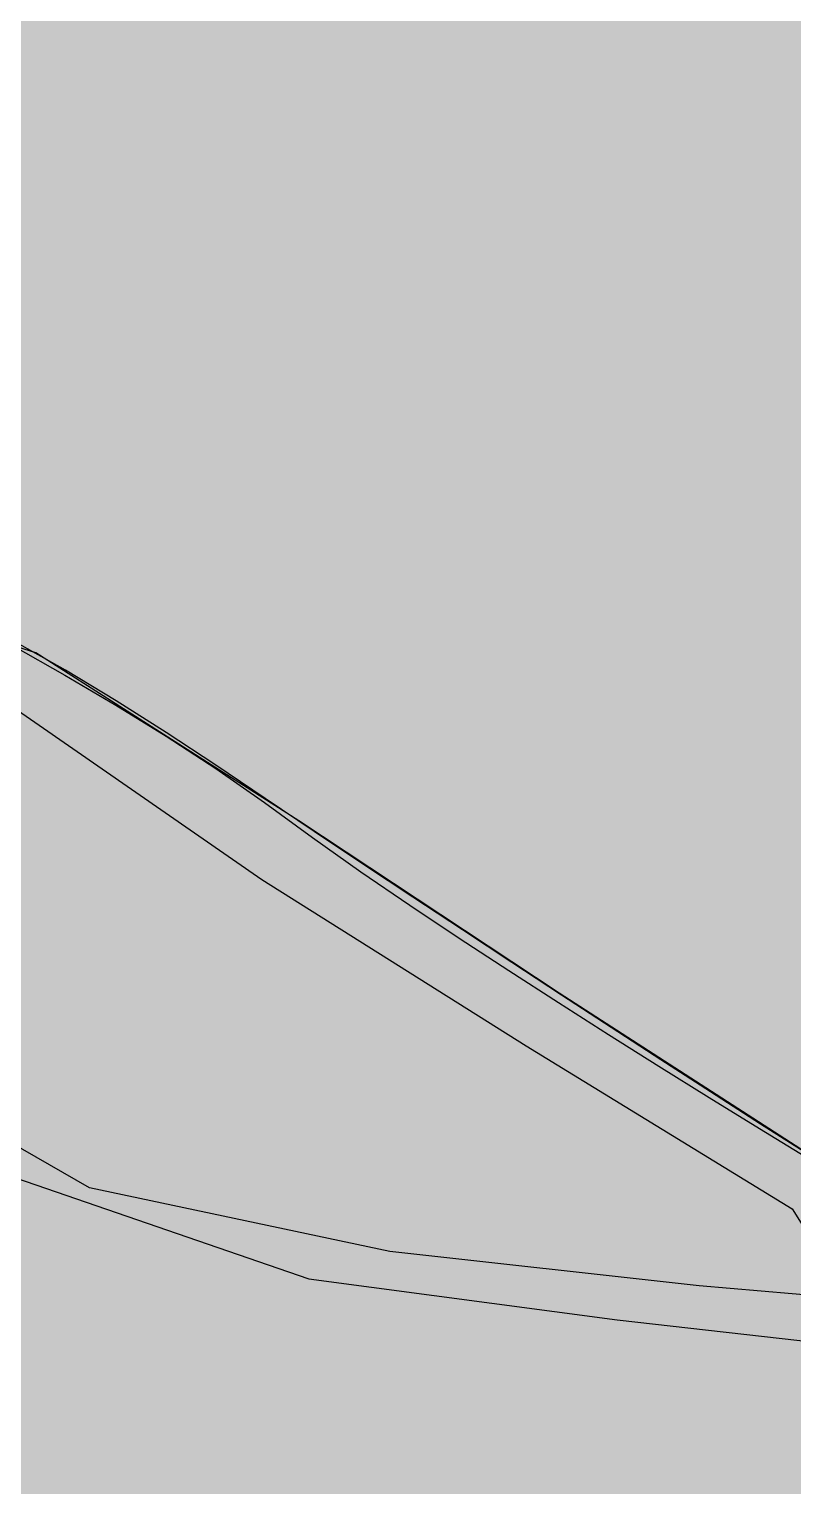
# Model space of a CAD drawing. Extents: x 0 to 1501, y 0 to 1747.
# Drawn here: x 99.305 to 101.741, y 1692.457 to 1697.099 of the extents above; entities that cross this region are included whole.
import ezdxf

# ---------------------------------------------------------------- set-up
doc = ezdxf.new("R2010")
doc.units = 0

msp = doc.modelspace()

# ---------------------------------------------------------------- hatches: boundary and pattern name
for color, points in [(7, [(0, 1747), (1280, 1747), (1280, 1027), (0, 1027)]), (7, [(0, 1747), (1280, 1747), (1280, 1681), (0, 1681)]), (253, [(102.525, 1693.006), (101.8316, 1693.4875), (100.9954, 1694.0269), (100.1654, 1694.5758), (99.3269, 1695.111), (98.3966, 1695.4035), (97.5152, 1695.194), (96.6495, 1695.6823), (95.8868, 1696.3203), (96.1765, 1696.6041), (96.644, 1696.8292), (96.0403, 1697.6193), (95.3755, 1698.3595), (94.702, 1699.0918), (94.1028, 1699.8857), (93.5932, 1700.7168), (93.1817, 1701.6224), (92.9473, 1702.5829), (93.615, 1703.2309), (94.5271, 1702.8774), (95.5008, 1702.6891), (96.3339, 1703.1235), (96.3847, 1704.0995), (96.0008, 1705.0125), (95.3734, 1705.7813), (94.4999, 1706.2164), (93.618, 1705.8079), (92.6438, 1705.8756), (92.0424, 1706.6252), (91.7747, 1707.5816), (91.7388, 1708.5736), (91.8853, 1709.5479), (91.9267, 1710.5189), (91.871, 1711.5124), (91.7987, 1712.5048), (91.6739, 1713.4917), (91.4256, 1714.4534), (90.7469, 1715.1052), (89.8963, 1714.6319), (89.1854, 1715.0741), (89.1072, 1716.057), (89.4011, 1716.9873), (90.323, 1716.9349), (91.2195, 1717.0093), (91.6678, 1717.8805), (91.7878, 1718.8674), (91.805, 1719.862), (91.7468, 1720.8552), (92.1832, 1721.3716), (92.1668, 1722.2821), (92.177, 1723.2754), (92.4523, 1724.228), (92.8962, 1725.0857), (93.7604, 1725.4598), (94.7397, 1725.3645), (95.4441, 1726.0371), (95.7077, 1726.9819), (95.4288, 1727.9151), (94.5914, 1728.3711), (94.1304, 1728.6716), (94.4514, 1729.6106), (94.8943, 1730.5015), (95.3633, 1731.3789), (95.7103, 1732.3087), (95.4669, 1733.1932), (95.3705, 1733.6603), (96.309, 1733.8308), (96.9046, 1734.6226), (97.348, 1735.5134), (97.1109, 1736.3732), (96.4194, 1735.9164), (95.9349, 1735.0482), (95.1634, 1734.647), (94.2841, 1734.233), (93.7274, 1733.4178), (94.2173, 1732.9284), (94.8975, 1733.1349), (94.595, 1732.1893), (94.1482, 1731.3007), (93.6801, 1730.4228), (93.5232, 1729.8196), (93.1677, 1728.9389), (93.4442, 1728.0539), (94.3963, 1728.1532), (94.8185, 1727.3969), (94.5567, 1726.4521), (93.6952, 1726.0653), (92.7173, 1726.1557), (91.9679, 1725.5203), (91.4887, 1724.6526), (91.2313, 1723.6927), (91.1647, 1722.7022), (91.265, 1721.7126), (91.3914, 1720.9862), (91.4122, 1720.0033), (91.4391, 1719.0086), (91.3321, 1718.0216), (90.7493, 1717.3115), (89.8312, 1717.6536), (89.0274, 1717.1549), (88.81, 1716.1899), (88.8299, 1715.1964), (89.2482, 1714.3072), (90.1248, 1714.1972), (90.9593, 1714.5628), (91.2893, 1713.6372), (91.4174, 1712.6506), (91.5051, 1711.6595), (91.5493, 1710.6654), (91.7952, 1709.8021), (91.3891, 1708.999), (91.3737, 1708.0084), (91.5637, 1707.0328), (91.9171, 1706.1047), (92.6406, 1705.453), (93.6089, 1705.287), (94.48, 1705.7149), (95.3216, 1705.3311), (95.8393, 1704.4878), (95.9704, 1703.5172), (95.1641, 1703.1265), (94.2206, 1703.4321), (93.2747, 1703.6595), (92.5976, 1702.9968), (92.6925, 1702.0201), (93.0794, 1701.104), (93.6405, 1700.3281), (94.0165, 1699.5559), (94.6693, 1698.8057), (95.3285, 1698.0603), (95.9769, 1697.3055), (96.173, 1696.8484), (95.2389, 1696.9484), (95.7749, 1696.1593), (96.5742, 1695.5681), (97.4373, 1695.0743), (98.3869, 1694.8475), (99.2297, 1694.9556), (100.0478, 1694.3892), (100.8899, 1693.8592), (101.7386, 1693.3396), (102.2008, 1692.6016), (103.0926, 1692.1854), (104.0653, 1692.0111), (105.0553, 1691.9786), (105.1996, 1691.8424), (104.2134, 1691.9039), (105.1428, 1691.6305), (106.1289, 1691.4973), (106.0228, 1691.5263), (105.0448, 1691.7089), (105.2895, 1691.7493), (105.9212, 1691.8749), (104.9554, 1692.1047), (103.963, 1692.1553), (102.9941, 1692.3113), (102.525, 1693.006)]), (7, [(124.2185, 1698.1045), (125.1031, 1698.3831), (125.9575, 1698.8873), (126.7907, 1699.4256), (126.3947, 1698.8682), (126.4948, 1698.599), (127.2128, 1699.2826), (127.8518, 1700.0394), (128.4795, 1700.7998), (129.1413, 1701.5347), (128.9962, 1701.4586), (128.323, 1700.7296), (127.6691, 1699.9842), (127.0627, 1699.2158), (126.5213, 1698.89), (127.173, 1699.6363), (126.4734, 1699.4189), (125.6234, 1698.9074), (124.7639, 1698.4116), (123.8934, 1697.9357), (123.0054, 1697.493), (122.0997, 1697.0882), (121.195, 1696.8706), (121.4652, 1697.6327), (120.489, 1697.51), (119.5589, 1697.1669), (118.6812, 1696.7059), (118.3605, 1695.9867), (117.9971, 1695.5677), (117.0388, 1695.3117), (116.0678, 1695.1071), (115.0972, 1694.9013), (114.1282, 1694.6881), (113.18, 1694.3967), (112.2477, 1694.0574), (111.2909, 1693.7957), (110.3207, 1693.588), (109.3424, 1693.4237), (108.3716, 1693.2256), (108.8471, 1692.7892), (108.9744, 1692.5866), (107.9982, 1692.4119), (107.0133, 1692.3916), (106.3973, 1692.9118), (105.4056, 1692.9269), (104.4134, 1692.934), (103.4216, 1692.9591), (102.4306, 1693.0095), (101.4421, 1693.0945), (100.456, 1693.2043), (99.4981, 1693.4067), (98.6387, 1693.8998), (97.7182, 1694.2698), (97.1572, 1694.3012), (97.4577, 1694.2346), (98.3988, 1693.9224), (99.2624, 1693.4381), (100.1973, 1693.117), (101.1808, 1692.9866), (102.1667, 1692.8746), (103.0666, 1692.8082), (104.0574, 1692.7545), (105.0494, 1692.735), (106.0414, 1692.7517), (106.6787, 1692.3209), (107.6623, 1692.2298), (108.6491, 1692.3274), (109.6039, 1692.5865), (109.1699, 1692.9364), (109.0997, 1693.1673), (110.0809, 1693.3125), (111.0534, 1693.5087), (112.0143, 1693.7558), (112.9635, 1694.0445), (113.9058, 1694.3553), (114.6731, 1694.5615), (115.6408, 1694.7748), (116.6142, 1694.9668), (117.5806, 1695.1907), (118.509, 1695.5337), (118.9316, 1696.1661), (119.1264, 1696.6947), (120.0449, 1697.069), (120.9986, 1697.3382), (120.7719, 1696.676), (121.661, 1696.7064), (122.5811, 1697.0775), (123.4825, 1697.4919), (124.2185, 1698.1045)]), (7, [(97.03, 1695.445), (97.1935, 1695.3501), (97.3603, 1695.2613), (97.5312, 1695.1806), (97.707, 1695.1114), (97.8915, 1695.0715), (98.0801, 1695.0672), (98.2625, 1695.1132), (98.4166, 1695.2213), (98.5619, 1695.342), (98.7423, 1695.3737), (98.9195, 1695.3089), (99.088, 1695.2233), (99.2542, 1695.1333), (99.4188, 1695.0405), (99.5817, 1694.9446), (99.7426, 1694.8455), (99.901, 1694.7424), (100.0563, 1694.6346), (100.2085, 1694.5226), (100.363, 1694.4137), (100.5192, 1694.3073), (100.6765, 1694.2026), (100.8347, 1694.0991), (100.9936, 1693.9967), (101.153, 1693.8952), (101.3129, 1693.7944), (101.4733, 1693.6945), (101.6343, 1693.5954), (101.7958, 1693.4972), (101.9579, 1693.4), (102.121, 1693.3045), (102.2813, 1693.2142), (102.118, 1693.3093), (101.9569, 1693.4082), (101.7968, 1693.5087), (101.6373, 1693.61), (101.4783, 1693.7121), (101.3195, 1693.8147), (101.161, 1693.9176), (101.0027, 1694.0209), (100.8446, 1694.1246), (100.6868, 1694.2285), (100.5291, 1694.3327), (100.3716, 1694.4372), (100.2144, 1694.5421), (100.0575, 1694.6476), (99.9008, 1694.7531), (99.7428, 1694.857), (99.5832, 1694.9582), (99.4214, 1695.0559), (99.2569, 1695.1489), (99.089, 1695.2357), (98.9168, 1695.3136), (98.7389, 1695.3771), (98.554, 1695.4145), (98.3679, 1695.3926), (98.2017, 1695.3049), (98.0685, 1695.1711), (97.8966, 1695.0984), (97.7098, 1695.1179), (97.5329, 1695.184), (97.3628, 1695.2663), (97.1959, 1695.3549), (97.03, 1695.445)])]:
    msp.add_hatch(color=color).paths.add_polyline_path(points, flags=0)

# ---------------------------------------------------------------- linework, layer by layer
at = {"color": 0, "true_color": 0xaba9a8}
for points in [[(95.8393, 1704.4878), (95.9704, 1703.5172), (95.1641, 1703.1265), (94.2206, 1703.4321), (93.2747, 1703.6595), (92.5976, 1702.9968), (92.6925, 1702.0201), (93.0794, 1701.104), (93.6405, 1700.3281), (94.0165, 1699.5559), (94.6693, 1698.8057), (95.3285, 1698.0603), (95.9769, 1697.3055), (96.173, 1696.8484), (95.2389, 1696.9484), (95.7749, 1696.1593), (96.5742, 1695.5681), (97.4373, 1695.0743), (98.3869, 1694.8475), (99.2297, 1694.9556), (100.0478, 1694.3892), (100.8899, 1693.8592), (101.7386, 1693.3396), (102.2008, 1692.6016)], [(101.8316, 1693.4875), (100.9954, 1694.0269), (100.1654, 1694.5758), (99.3269, 1695.111), (98.3966, 1695.4035), (97.5152, 1695.194), (96.6495, 1695.6823), (95.8868, 1696.3203), (96.1765, 1696.6041), (96.644, 1696.8292), (96.0403, 1697.6193), (95.3755, 1698.3595), (94.702, 1699.0918), (94.1028, 1699.8857), (93.5932, 1700.7168), (93.1817, 1701.6224), (92.9473, 1702.5829), (93.615, 1703.2309), (94.5271, 1702.8774), (95.5008, 1702.6891), (96.3339, 1703.1235), (96.3847, 1704.0995)]]:
    msp.add_lwpolyline(points, dxfattribs=at)
at = {"color": 0, "true_color": 0xffffff}
for points in [[(101.7968, 1693.5087), (101.6373, 1693.61), (101.4783, 1693.7121), (101.3195, 1693.8147), (101.161, 1693.9176), (101.0027, 1694.0209), (100.8446, 1694.1246), (100.6868, 1694.2285), (100.5291, 1694.3327), (100.3716, 1694.4372), (100.2144, 1694.5421), (100.0575, 1694.6476), (99.9008, 1694.7531), (99.7428, 1694.857), (99.5832, 1694.9582), (99.4214, 1695.0559), (99.2569, 1695.1489)], [(99.2542, 1695.1333), (99.4188, 1695.0405), (99.5817, 1694.9446), (99.7426, 1694.8455), (99.901, 1694.7424), (100.0563, 1694.6346), (100.2085, 1694.5226), (100.363, 1694.4137), (100.5192, 1694.3073), (100.6765, 1694.2026), (100.8347, 1694.0991), (100.9936, 1693.9967), (101.153, 1693.8952), (101.3129, 1693.7944), (101.4733, 1693.6945), (101.6343, 1693.5954), (101.7958, 1693.4972)], [(102.4306, 1693.0095), (101.4421, 1693.0945), (100.456, 1693.2043), (99.4981, 1693.4067), (98.6387, 1693.8998), (97.7182, 1694.2698), (97.1572, 1694.3012), (97.4577, 1694.2346), (98.3988, 1693.9224), (99.2624, 1693.4381), (100.1973, 1693.117), (101.1808, 1692.9866), (102.1667, 1692.8746)]]:
    msp.add_lwpolyline(points, dxfattribs=at)

doc.saveas('drawing.dxf')
